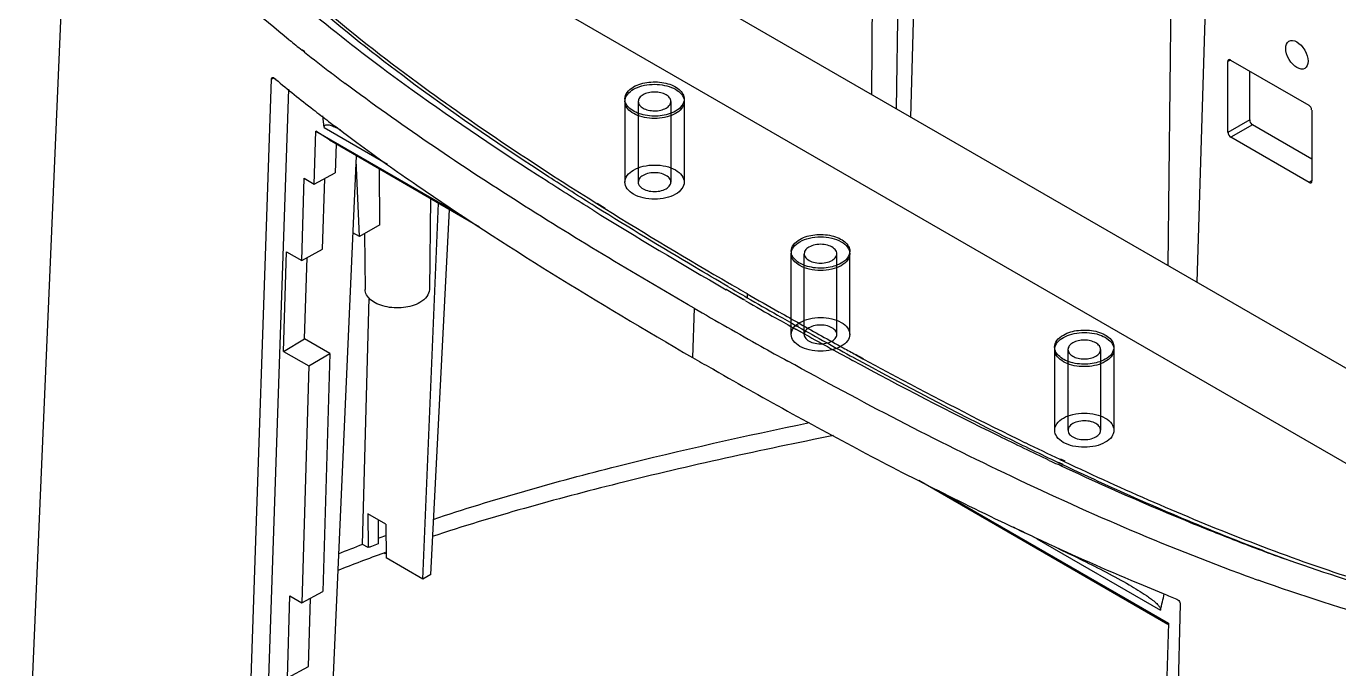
# Model space of a CAD drawing. Header units: millimetres. Extents: x 480 to 3134, y 272 to 1195.
# Drawn here: x 1160 to 1292.8, y 916.3 to 981.4 of the extents above; entities that cross this region are included whole.
import ezdxf

# ---------------------------------------------------------------- set-up
doc = ezdxf.new("R2010")
doc.units = ezdxf.units.MM

msp = doc.modelspace()

# ---------------------------------------------------------------- linework, layer by layer
at = {"color": 7, "linetype": 'Continuous'}
for p, q in [((1164.7, 1011.63), (1159.95, 900.68)), ((1276.07, 1010.29), (1275.47, 957.15)), ((1249.47, 972.16), (1250.49, 1008.78)), ((1248.02, 973), (1248.55, 1007.66)), ((1245.72, 1006.02), (1245.47, 974.47)), ((1190.68, 996.47), (1305.94, 929.93)), ((1306.51, 939.23), (1208.62, 995.74)), ((1279.34, 986.56), (1278.39, 955.46)), ((1188.09, 978.74), (1187.86, 978.93)), ((1188.15, 978.77), (1187.91, 978.95)), ((1281.81, 977.94), (1281.53, 977.78)), ((1281.55, 970.61), (1281.53, 977.78)), ((1281.81, 977.94), (1289.73, 973.37)), ((1184.76, 976), (1185, 976.14)), ((1185.01, 976.14), (1185.2, 975.99)), ((1185.01, 976.14), (1185.19, 975.98)), ((1283.75, 971.88), (1283.75, 976.83)), ((1181.12, 868.66), (1184.76, 976)), ((1186.49, 974.99), (1182.95, 871.72)), ((1220.53, 973.75), (1220.53, 965.59)), ((1221.88, 973.75), (1221.88, 965.59)), ((1225.18, 973.75), (1225.18, 965.59)), ((1226.53, 973.75), (1226.53, 965.59)), ((1190.11, 971.12), (1189.95, 972.29)), ((1290.02, 972.88), (1290.04, 965.71)), ((1190.11, 971.12), (1196.51, 967.42)), ((1283.75, 971.88), (1281.55, 970.61)), ((1284.03, 971.39), (1281.84, 970.12)), ((1290.03, 967.92), (1284.03, 971.39)), ((1189.09, 965.37), (1189.25, 970.75)), ((1189.25, 970.75), (1204.03, 962.22)), ((1190.62, 969.85), (1189.25, 970.75)), ((1190.62, 969.85), (1205.83, 961.06)), ((1289.76, 965.55), (1281.84, 970.12)), ((1190, 892.46), (1193.36, 968.26)), ((1191.3, 969.45), (1191.21, 966.51)), ((1193.66, 960.08), (1193.34, 967.81)), ((1195.72, 961.27), (1195.71, 966.91)), ((1187.82, 957.67), (1188.06, 965.97)), ((1188.06, 965.97), (1189.09, 965.37)), ((1189.09, 965.37), (1191.21, 966.51)), ((1189.94, 958.8), (1190.15, 965.94)), ((1290.04, 965.71), (1289.76, 965.55)), ((1200.07, 925.41), (1201.67, 963.46)), ((1200.84, 963.95), (1200.74, 954.72)), ((1217.66, 963.03), (1217.51, 963.13)), ((1217.66, 963.03), (1217.51, 963.13)), ((1217.67, 963.43), (1218.49, 962.92)), ((1217.71, 963.45), (1218.52, 962.94)), ((1200.9, 925.89), (1202.78, 962.82)), ((1193.66, 960.08), (1193.01, 960.45)), ((1195.72, 961.27), (1193.66, 960.08)), ((1194.18, 960.38), (1194.24, 954.72)), ((1185.99, 948.45), (1186.29, 958.54)), ((1186.29, 958.54), (1187.82, 957.67)), ((1187.82, 957.67), (1189.94, 958.8)), ((1188.12, 949.72), (1188.36, 957.96)), ((1237.36, 950.18), (1237.36, 958.34)), ((1238.67, 950.18), (1238.67, 958.34)), ((1241.97, 950.18), (1241.97, 958.34)), ((1243.28, 950.18), (1243.28, 958.34)), ((1193.99, 928.93), (1194.64, 953.89)), ((1232.73, 953.6), (1230.77, 954.71)), ((1232.54, 953.69), (1230.77, 954.71)), ((1232.9, 954.3), (1232.9, 953.89)), ((1227.52, 952.83), (1227.37, 947.84)), ((1238.07, 950.94), (1237.92, 951.02)), ((1238.14, 950.98), (1237.99, 951.06)), ((1185.99, 948.45), (1188.12, 949.72)), ((1190.67, 948.25), (1188.12, 949.72)), ((1238.49, 950.33), (1237.8, 950.72)), ((1238.49, 950.33), (1237.81, 950.72)), ((1185.99, 948.45), (1188.55, 946.98)), ((1264.01, 948.64), (1264.01, 940.48)), ((1265.36, 948.64), (1265.36, 940.48)), ((1268.66, 948.64), (1268.66, 940.48)), ((1270.01, 948.64), (1270.01, 940.48)), ((1188.55, 946.98), (1187.84, 923.03)), ((1188.55, 946.98), (1190.67, 948.25)), ((1190.67, 948.25), (1189.96, 924.17)), ((1243.87, 948.13), (1244.61, 947.72)), ((1243.9, 948.15), (1244.63, 947.74)), ((1229.21, 946.79), (1229.52, 946.61)), ((1229.23, 946.8), (1229.55, 946.63)), ((1264.77, 936.82), (1264.32, 937.03)), ((1264.79, 936.84), (1264.34, 937.04)), ((1264.84, 936.98), (1264.39, 937.19)), ((1264.87, 937), (1264.42, 937.2)), ((1264.53, 937.53), (1264.97, 937.32)), ((1264.59, 937.57), (1265.03, 937.37)), ((1250.27, 935.41), (1275.47, 920.86)), ((1252.27, 934.37), (1275.52, 920.94)), ((1194.53, 932.02), (1194.55, 928.6)), ((1196.34, 930.98), (1194.53, 932.02)), ((1195.56, 931.43), (1195.55, 928.98)), ((1196.34, 930.98), (1196.36, 927.56)), ((1194.55, 928.6), (1193.99, 928.93)), ((1262.22, 929.49), (1274.71, 922.28)), ((1196.27, 928.1), (1196.13, 928.05)), ((1196.35, 928.02), (1196.21, 927.97)), ((1200.07, 925.41), (1196.36, 927.56)), ((1200.9, 925.89), (1200.07, 925.41)), ((1186.39, 915.42), (1186.63, 923.72)), ((1186.63, 923.72), (1187.84, 923.03)), ((1187.84, 923.03), (1189.96, 924.17)), ((1188.51, 916.56), (1188.71, 923.5)), ((1276.71, 922.92), (1276.1, 898.46)), ((1275.52, 920.94), (1275.36, 915.57)), ((1186.39, 915.42), (1188.51, 916.56))]:
    msp.add_line(p, q, dxfattribs=at)
for centre, radius, start, end in [((1290.06, 1107.56), 164.28, 230.9573, 231.5304), ((1302.56, 1123.41), 184.47, 231.6473, 232.7192), ((1312.86, 1136.93), 201.47, 232.7162, 233.2142), ((1288.55, 1100.87), 162.11, 230.388, 232.1014), ((1303.56, 1119.97), 186.4, 232.0685, 232.6787), ((1312.8, 1132.1), 201.65, 232.6794, 233.3119), ((1321.28, 1143.46), 215.83, 233.309, 233.6616), ((1336.76, 1164.61), 242.04, 233.6763, 235.4449), ((1469.23, 1365.56), 474.33, 238.0872, 239.8684), ((1491.38, 1406.52), 521.59, 238.2956, 240.0236), ((1524.27, 1458.59), 582.77, 239.77941, 240.00144), ((1524.93, 1460.14), 584.08, 239.80063, 240.00128), ((1513.49, 1444.18), 565.26, 240.2167, 240.5797), ((1522.98, 1456.72), 580.16, 239.99883, 240.36961), ((1523.42, 1457.08), 581.04, 239.99901, 240.34908), ((1510.28, 1442.38), 565.34, 239.9893, 240.7765), ((1510.5, 1434.8), 554.92, 240.3706, 240.6195), ((1502.55, 1424.8), 543, 240.5806, 240.8192), ((1511.61, 1436.35), 557.18, 240.35, 240.5801), ((1492.27, 1401.89), 517.66, 240.5901, 241.2997), ((1496.25, 1409.44), 525.84, 240.6168, 241.1619), ((1484.32, 1392), 505.47, 240.8999, 241.5552), ((1492.67, 1410.94), 529.31, 240.7791, 241.118), ((1484.31, 1387.8), 501.12, 241.1651, 241.3275), ((1526.17, 1465.37), 597.59, 239.99996, 240.20318), ((1415.24, 1254.51), 350.98, 243.9336, 244.5696), ((1406.58, 1240.6), 335.25, 244.7306, 244.8913), ((1251.26, 779.08), 160.42, 110.033, 110.3286), ((1410.43, 1242.92), 346.66, 244.2476, 244.6923), ((1243.88, 798.53), 139.61, 110.9381, 112.0301), ((1247.38, 790.21), 148.13, 110.7573, 110.8941), ((1248.51, 787.22), 151.33, 110.4877, 110.7569), ((1392.04, 1208.67), 307.85, 245.0562, 246.9937), ((1358.76, 1127.78), 212.68, 249.034, 250.5268), ((1248.96, 780.87), 156.37, 109.7447, 111.574), ((1375.76, 1170.86), 266.68, 247.0404, 247.801), ((1357.09, 1127.61), 214.9, 250.1762, 250.2915), ((702.48, 1060.64), 588.72, 346.4071, 346.57249), ((1371.91, 1161.47), 256.53, 247.804, 248.1377)]:
    msp.add_arc(centre, radius, start, end, dxfattribs=at)
msp.add_ellipse((1288.52, 978.47), major_axis=(-0.8, 1.38), ratio=0.575338, dxfattribs=at)
for centre, start_param, end_param in [((1281.81, 977.62), 5.496063, 7.066859), ((1289.73, 973.05), -2.357919, -0.787123), ((1281.84, 970.45), 0.783674, 2.35447), ((1289.76, 965.87), -3.928715, -2.357919)]:
    msp.add_ellipse(centre, major_axis=(-0.201, 0.346), ratio=0.575338, start_param=start_param, end_param=end_param, dxfattribs=at)
for points, knots in [([(1186.57, 979.96), (1183.74, 982.26), (1178.37, 986.93), (1172.38, 993.34), (1168.55, 998.78), (1166.34, 1002.93), (1164.91, 1007.22), (1164.63, 1010.18), (1164.7, 1011.63)], [0, 0, 0, 0, 0.276045, 0.536895, 0.660169, 0.777981, 0.890626, 1, 1, 1, 1]), ([(1172.29, 1009.3), (1172.29, 1007.83), (1172.78, 1004.77), (1174.67, 1000.36), (1177.45, 996.02), (1180.95, 991.77), (1185.02, 987.6), (1191.13, 982.06), (1196.1, 978.18), (1199.54, 975.66)], [0, 0, 0, 0, 0.098855, 0.205391, 0.320954, 0.444891, 0.57593, 0.712807, 1, 1, 1, 1]), ([(1199.32, 975.41), (1195.91, 977.93), (1190.98, 981.79), (1184.91, 987.3), (1180.87, 991.45), (1177.4, 995.68), (1174.64, 1000), (1172.78, 1004.39), (1172.29, 1007.43), (1172.29, 1008.89)], [0, 0, 0, 0, 0.287173, 0.424025, 0.555035, 0.678946, 0.794502, 0.901068, 1, 1, 1, 1]), ([(1198.99, 974.9), (1198.01, 975.61), (1194.15, 978.43), (1190.4, 981.39), (1187.69, 983.69)], [0, 0, 0, 0, 0.254721, 1, 1, 1, 1]), ([(1184.76, 976), (1184.76, 976.02), (1184.77, 976.09), (1184.8, 976.16), (1184.84, 976.18)], [0, 0, 0, 0, 0.309622, 1, 1, 1, 1]), ([(1184.89, 976.19), (1184.9, 976.19), (1184.94, 976.19), (1184.98, 976.16), (1185.01, 976.14)], [0, 0, 0, 0, 0.217068, 1, 1, 1, 1]), ([(1227.52, 952.83), (1221.35, 956.39), (1209.35, 963.6), (1197.73, 971.45), (1192.22, 975.57)], [0, 0, 0, 0, 0.508245, 1, 1, 1, 1]), ([(1217.27, 962.77), (1215.69, 963.75), (1209.5, 967.64), (1203.42, 971.71), (1198.99, 974.9)], [0, 0, 0, 0, 0.254076, 1, 1, 1, 1]), ([(1217.51, 963.13), (1215.93, 964.12), (1209.76, 968.05), (1203.71, 972.17), (1199.32, 975.41)], [0, 0, 0, 0, 0.254786, 1, 1, 1, 1]), ([(1199.54, 975.66), (1200.98, 974.6), (1206.9, 970.35), (1213.01, 966.36), (1217.67, 963.43)], [0, 0, 0, 0, 0.244863, 1, 1, 1, 1]), ([(1225.65, 972.53), (1225.38, 972.37), (1224.77, 972.14), (1223.78, 971.99), (1222.76, 972.04), (1221.83, 972.28), (1221.08, 972.69), (1220.59, 973.24), (1220.47, 973.93), (1220.8, 974.56), (1221.18, 974.85), (1221.4, 974.98)], [0, 0, 0, 0, 0.122057, 0.258162, 0.394967, 0.526165, 0.637869, 0.731906, 0.81169, 0.897275, 1, 1, 1, 1]), ([(1220.53, 974), (1220.53, 974.23), (1220.73, 974.75), (1221.16, 975.08), (1221.4, 975.22)], [0, 0, 0, 0, 0.449171, 1, 1, 1, 1]), ([(1221.4, 975.22), (1221.87, 975.49), (1222.98, 975.79), (1224.38, 975.72), (1225.41, 975.38), (1226.01, 975.01), (1226.42, 974.54), (1226.53, 974.17), (1226.53, 974)], [0, 0, 0, 0, 0.269887, 0.561312, 0.695453, 0.813137, 0.912853, 1, 1, 1, 1]), ([(1221.4, 974.98), (1221.67, 975.13), (1222.28, 975.37), (1223.27, 975.51), (1224.29, 975.46), (1225.22, 975.22), (1225.97, 974.81), (1226.47, 974.26), (1226.58, 973.58), (1226.26, 972.95), (1225.87, 972.66), (1225.65, 972.53)], [0, 0, 0, 0, 0.122057, 0.258162, 0.394967, 0.526165, 0.637869, 0.731906, 0.81169, 0.897275, 1, 1, 1, 1]), ([(1225.65, 972.77), (1225.18, 972.5), (1224.07, 972.2), (1222.67, 972.27), (1221.64, 972.62), (1221.04, 972.99), (1220.63, 973.45), (1220.53, 973.82), (1220.53, 974)], [0, 0, 0, 0, 0.269887, 0.561312, 0.695453, 0.813137, 0.912853, 1, 1, 1, 1]), ([(1222.36, 974.43), (1222.22, 974.35), (1221.99, 974.16), (1221.83, 973.75), (1221.99, 973.33), (1222.38, 973.04), (1222.91, 972.84), (1223.52, 972.78), (1224.14, 972.84), (1224.53, 972.98), (1224.69, 973.08)], [0, 0, 0, 0, 0.115285, 0.208669, 0.301443, 0.41511, 0.552909, 0.705552, 0.859813, 1, 1, 1, 1]), ([(1224.69, 973.08), (1224.83, 973.16), (1225.07, 973.34), (1225.23, 973.76), (1225.06, 974.17), (1224.68, 974.47), (1224.15, 974.66), (1223.53, 974.73), (1222.91, 974.66), (1222.53, 974.52), (1222.36, 974.43)], [0, 0, 0, 0, 0.115285, 0.208669, 0.301443, 0.41511, 0.552909, 0.705552, 0.859813, 1, 1, 1, 1]), ([(1226.53, 974), (1226.53, 973.76), (1226.32, 973.24), (1225.9, 972.92), (1225.65, 972.77)], [0, 0, 0, 0, 0.449171, 1, 1, 1, 1]), ([(1190.11, 971.12), (1190.11, 971.17), (1190.1, 971.26), (1190.2, 971.39), (1190.39, 971.41), (1190.6, 971.37), (1190.82, 971.31), (1191.04, 971.23), (1191.35, 971.09), (1191.58, 970.98), (1191.73, 970.9)], [0, 0, 0, 0, 0.080857, 0.136412, 0.237984, 0.350367, 0.47109, 0.597681, 0.728619, 1, 1, 1, 1]), ([(1283.75, 971.88), (1283.75, 971.83), (1283.78, 971.64), (1283.91, 971.46), (1284.03, 971.39)], [0, 0, 0, 0, 0.240499, 1, 1, 1, 1]), ([(1221.4, 966.81), (1221.71, 966.99), (1222.41, 967.24), (1223.53, 967.36), (1224.65, 967.24), (1225.61, 966.89), (1226.32, 966.34), (1226.62, 965.59), (1226.32, 964.83), (1225.9, 964.51), (1225.65, 964.36)], [0, 0, 0, 0, 0.138747, 0.292446, 0.446145, 0.584893, 0.699203, 0.792447, 0.88569, 1, 1, 1, 1]), ([(1225.65, 964.36), (1225.35, 964.19), (1224.65, 963.93), (1223.53, 963.81), (1222.4, 963.93), (1221.44, 964.29), (1220.73, 964.83), (1220.43, 965.59), (1220.73, 966.34), (1221.16, 966.67), (1221.4, 966.81)], [0, 0, 0, 0, 0.138747, 0.292446, 0.446145, 0.584893, 0.699203, 0.792447, 0.88569, 1, 1, 1, 1]), ([(1222.36, 966.26), (1222.21, 966.17), (1221.94, 965.97), (1221.82, 965.45), (1222.14, 965.01), (1222.67, 964.74), (1223.35, 964.61), (1224.05, 964.65), (1224.5, 964.8), (1224.69, 964.91)], [0, 0, 0, 0, 0.128556, 0.232561, 0.34594, 0.491218, 0.662554, 0.839737, 1, 1, 1, 1]), ([(1224.69, 964.91), (1224.85, 965), (1225.11, 965.21), (1225.23, 965.72), (1224.91, 966.16), (1224.38, 966.43), (1223.7, 966.56), (1223, 966.52), (1222.55, 966.37), (1222.36, 966.26)], [0, 0, 0, 0, 0.128556, 0.232561, 0.34594, 0.491218, 0.662554, 0.839737, 1, 1, 1, 1]), ([(1199.48, 965.27), (1203.94, 962.2), (1213.15, 956.23), (1222.57, 950.62), (1227.37, 947.84)], [0, 0, 0, 0, 0.494316, 1, 1, 1, 1]), ([(1230.94, 955.02), (1229.82, 955.68), (1225.36, 958.3), (1220.94, 960.98), (1217.66, 963.03)], [0, 0, 0, 0, 0.252074, 1, 1, 1, 1]), ([(1238.23, 959.79), (1238.69, 960.06), (1239.78, 960.35), (1241.16, 960.28), (1242.18, 959.95), (1242.77, 959.58), (1243.18, 959.13), (1243.28, 958.76), (1243.28, 958.59)], [0, 0, 0, 0, 0.269887, 0.561312, 0.695453, 0.813137, 0.912853, 1, 1, 1, 1]), ([(1237.36, 958.59), (1237.36, 958.82), (1237.56, 959.33), (1237.98, 959.65), (1238.23, 959.79)], [0, 0, 0, 0, 0.449171, 1, 1, 1, 1]), ([(1242.41, 957.13), (1242.11, 956.96), (1241.42, 956.71), (1240.32, 956.59), (1239.21, 956.71), (1238.26, 957.06), (1237.56, 957.6), (1237.27, 958.34), (1237.56, 959.09), (1237.98, 959.41), (1238.23, 959.55)], [0, 0, 0, 0, 0.138747, 0.292446, 0.446145, 0.584893, 0.699203, 0.792447, 0.88569, 1, 1, 1, 1]), ([(1238.23, 959.55), (1238.52, 959.72), (1239.22, 959.97), (1240.32, 960.09), (1241.43, 959.97), (1242.38, 959.62), (1243.08, 959.09), (1243.37, 958.34), (1243.08, 957.6), (1242.66, 957.27), (1242.41, 957.13)], [0, 0, 0, 0, 0.138747, 0.292446, 0.446145, 0.584893, 0.699203, 0.792447, 0.88569, 1, 1, 1, 1]), ([(1239.15, 959.01), (1239, 958.93), (1238.73, 958.72), (1238.62, 958.21), (1238.93, 957.77), (1239.47, 957.49), (1240.14, 957.36), (1240.85, 957.41), (1241.3, 957.56), (1241.49, 957.67)], [0, 0, 0, 0, 0.128556, 0.232561, 0.34594, 0.491218, 0.662554, 0.839737, 1, 1, 1, 1]), ([(1241.49, 957.67), (1241.64, 957.76), (1241.91, 957.96), (1242.02, 958.47), (1241.71, 958.91), (1241.17, 959.19), (1240.5, 959.32), (1239.79, 959.27), (1239.34, 959.12), (1239.15, 959.01)], [0, 0, 0, 0, 0.128556, 0.232561, 0.34594, 0.491218, 0.662554, 0.839737, 1, 1, 1, 1]), ([(1242.41, 957.38), (1241.95, 957.11), (1240.86, 956.82), (1239.48, 956.89), (1238.46, 957.23), (1237.87, 957.59), (1237.46, 958.05), (1237.36, 958.41), (1237.36, 958.59)], [0, 0, 0, 0, 0.269887, 0.561312, 0.695453, 0.813137, 0.912853, 1, 1, 1, 1]), ([(1243.28, 958.59), (1243.28, 958.36), (1243.08, 957.84), (1242.66, 957.52), (1242.41, 957.38)], [0, 0, 0, 0, 0.449171, 1, 1, 1, 1]), ([(1199.79, 953.41), (1199.29, 953.12), (1198.09, 952.79), (1196.57, 952.87), (1195.46, 953.24), (1194.8, 953.63), (1194.36, 954.13), (1194.24, 954.54), (1194.24, 954.72)], [0, 0, 0, 0, 0.26961, 0.560835, 0.695038, 0.812867, 0.912792, 1, 1, 1, 1]), ([(1200.74, 954.72), (1200.74, 954.47), (1200.51, 953.91), (1200.05, 953.56), (1199.79, 953.41)], [0, 0, 0, 0, 0.449381, 1, 1, 1, 1]), ([(1242.41, 948.97), (1242.11, 948.8), (1241.42, 948.55), (1240.32, 948.43), (1239.21, 948.55), (1238.26, 948.89), (1237.56, 949.43), (1237.27, 950.18), (1237.56, 950.92), (1237.98, 951.24), (1238.23, 951.38)], [0, 0, 0, 0, 0.138747, 0.292446, 0.446145, 0.584893, 0.699203, 0.792447, 0.88569, 1, 1, 1, 1]), ([(1238.23, 951.38), (1238.52, 951.55), (1239.22, 951.81), (1240.32, 951.93), (1241.43, 951.81), (1242.38, 951.46), (1243.08, 950.92), (1243.37, 950.18), (1243.08, 949.43), (1242.66, 949.11), (1242.41, 948.97)], [0, 0, 0, 0, 0.138747, 0.292446, 0.446145, 0.584893, 0.699203, 0.792447, 0.88569, 1, 1, 1, 1]), ([(1241.49, 949.5), (1241.64, 949.59), (1241.91, 949.8), (1242.02, 950.31), (1241.71, 950.75), (1241.17, 951.02), (1240.5, 951.15), (1239.79, 951.11), (1239.34, 950.96), (1239.15, 950.85)], [0, 0, 0, 0, 0.128556, 0.232561, 0.34594, 0.491218, 0.662554, 0.839737, 1, 1, 1, 1]), ([(1239.15, 950.85), (1239, 950.76), (1238.73, 950.55), (1238.62, 950.04), (1238.93, 949.6), (1239.47, 949.33), (1240.14, 949.2), (1240.85, 949.24), (1241.3, 949.39), (1241.49, 949.5)], [0, 0, 0, 0, 0.128556, 0.232561, 0.34594, 0.491218, 0.662554, 0.839737, 1, 1, 1, 1]), ([(1269.13, 947.42), (1268.87, 947.27), (1268.26, 947.03), (1267.27, 946.89), (1266.25, 946.93), (1265.32, 947.17), (1264.57, 947.58), (1264.07, 948.14), (1263.96, 948.82), (1264.28, 949.45), (1264.67, 949.74), (1264.89, 949.87)], [0, 0, 0, 0, 0.122057, 0.258162, 0.394967, 0.526165, 0.637869, 0.731906, 0.81169, 0.897275, 1, 1, 1, 1]), ([(1264.01, 948.89), (1264.01, 949.12), (1264.22, 949.64), (1264.64, 949.97), (1264.89, 950.11)], [0, 0, 0, 0, 0.449171, 1, 1, 1, 1]), ([(1264.89, 950.11), (1265.36, 950.38), (1266.47, 950.68), (1267.87, 950.61), (1268.9, 950.27), (1269.5, 949.9), (1269.91, 949.44), (1270.01, 949.06), (1270.01, 948.89)], [0, 0, 0, 0, 0.269887, 0.561312, 0.695453, 0.813137, 0.912853, 1, 1, 1, 1]), ([(1264.89, 949.87), (1265.16, 950.02), (1265.77, 950.26), (1266.76, 950.4), (1267.78, 950.35), (1268.71, 950.12), (1269.46, 949.71), (1269.95, 949.15), (1270.07, 948.47), (1269.74, 947.84), (1269.36, 947.55), (1269.13, 947.42)], [0, 0, 0, 0, 0.122057, 0.258162, 0.394967, 0.526165, 0.637869, 0.731906, 0.81169, 0.897275, 1, 1, 1, 1]), ([(1268.18, 947.97), (1268.32, 948.05), (1268.55, 948.23), (1268.71, 948.65), (1268.55, 949.06), (1268.16, 949.36), (1267.63, 949.55), (1267.02, 949.62), (1266.4, 949.56), (1266.01, 949.42), (1265.85, 949.32)], [0, 0, 0, 0, 0.115285, 0.208669, 0.301443, 0.41511, 0.552909, 0.705552, 0.859813, 1, 1, 1, 1]), ([(1269.13, 947.67), (1268.67, 947.4), (1267.56, 947.1), (1266.16, 947.17), (1265.13, 947.51), (1264.53, 947.88), (1264.12, 948.34), (1264.01, 948.72), (1264.01, 948.89)], [0, 0, 0, 0, 0.269887, 0.561312, 0.695453, 0.813137, 0.912853, 1, 1, 1, 1]), ([(1265.85, 949.32), (1265.71, 949.24), (1265.47, 949.06), (1265.31, 948.64), (1265.48, 948.23), (1265.86, 947.93), (1266.39, 947.74), (1267.01, 947.67), (1267.62, 947.73), (1268.01, 947.87), (1268.18, 947.97)], [0, 0, 0, 0, 0.115285, 0.208669, 0.301443, 0.41511, 0.552909, 0.705552, 0.859813, 1, 1, 1, 1]), ([(1270.01, 948.89), (1270.01, 948.66), (1269.81, 948.13), (1269.38, 947.81), (1269.13, 947.67)], [0, 0, 0, 0, 0.449171, 1, 1, 1, 1]), ([(1284.21, 925.44), (1275.86, 928.45), (1259.87, 935.34), (1244.45, 943.36), (1237.01, 947.47)], [0, 0, 0, 0, 0.510758, 1, 1, 1, 1]), ([(1263.47, 937.43), (1261.77, 938.23), (1255.06, 941.46), (1248.45, 944.9), (1243.55, 947.55)], [0, 0, 0, 0, 0.252554, 1, 1, 1, 1]), ([(1264.39, 937.19), (1262.62, 938.03), (1255.64, 941.43), (1248.77, 945.04), (1243.68, 947.82)], [0, 0, 0, 0, 0.252276, 1, 1, 1, 1]), ([(1244.61, 947.72), (1245.95, 946.99), (1251.37, 944.07), (1256.86, 941.26), (1261.02, 939.22)], [0, 0, 0, 0, 0.248314, 1, 1, 1, 1]), ([(1229.52, 946.61), (1234.79, 943.59), (1245.56, 937.65), (1256.57, 932.16), (1262.22, 929.53)], [0, 0, 0, 0, 0.494028, 1, 1, 1, 1]), ([(1269.13, 939.26), (1268.83, 939.08), (1268.13, 938.83), (1267.01, 938.71), (1265.89, 938.83), (1264.92, 939.18), (1264.22, 939.72), (1263.92, 940.48), (1264.22, 941.23), (1264.64, 941.56), (1264.89, 941.7)], [0, 0, 0, 0, 0.138747, 0.292446, 0.446145, 0.584893, 0.699203, 0.792447, 0.88569, 1, 1, 1, 1]), ([(1264.89, 941.7), (1265.19, 941.88), (1265.89, 942.13), (1267.01, 942.25), (1268.13, 942.13), (1269.1, 941.78), (1269.81, 941.23), (1270.1, 940.48), (1269.81, 939.72), (1269.38, 939.4), (1269.13, 939.26)], [0, 0, 0, 0, 0.138747, 0.292446, 0.446145, 0.584893, 0.699203, 0.792447, 0.88569, 1, 1, 1, 1]), ([(1382.82, 942.12), (1380.47, 939.46), (1375.32, 934.19), (1366.18, 927.05), (1354.94, 921.05), (1341.53, 917.17), (1326.82, 916.13), (1312.06, 917.63), (1297.97, 920.84), (1288.98, 923.74), (1284.62, 925.3)], [0, 0, 0, 0, 0.09959, 0.206397, 0.324063, 0.455096, 0.59517, 0.735077, 0.870118, 1, 1, 1, 1]), ([(1201.11, 931.46), (1207.26, 933.51), (1219.9, 937.06), (1232.71, 939.92), (1239.21, 941.25)], [0, 0, 0, 0, 0.493777, 1, 1, 1, 1]), ([(1265.85, 941.15), (1265.69, 941.07), (1265.43, 940.86), (1265.31, 940.35), (1265.62, 939.91), (1266.16, 939.63), (1266.83, 939.5), (1267.54, 939.55), (1267.99, 939.7), (1268.18, 939.81)], [0, 0, 0, 0, 0.128556, 0.232561, 0.34594, 0.491218, 0.662554, 0.839737, 1, 1, 1, 1]), ([(1268.18, 939.81), (1268.33, 939.89), (1268.6, 940.1), (1268.72, 940.61), (1268.4, 941.05), (1267.87, 941.33), (1267.19, 941.46), (1266.49, 941.41), (1266.04, 941.26), (1265.85, 941.15)], [0, 0, 0, 0, 0.128556, 0.232561, 0.34594, 0.491218, 0.662554, 0.839737, 1, 1, 1, 1]), ([(1241.65, 939.94), (1234.34, 938.48), (1220.69, 935.5), (1207.21, 931.76), (1201.02, 929.72)], [0, 0, 0, 0, 0.533436, 1, 1, 1, 1]), ([(1282.66, 929.18), (1281.12, 929.77), (1275.09, 932.15), (1269.15, 934.77), (1264.77, 936.82)], [0, 0, 0, 0, 0.252907, 1, 1, 1, 1]), ([(1287.55, 927.37), (1285.6, 928.09), (1277.92, 931.02), (1270.39, 934.34), (1264.84, 936.98)], [0, 0, 0, 0, 0.252942, 1, 1, 1, 1]), ([(1264.97, 937.32), (1270.97, 934.48), (1283.29, 929.08), (1296.06, 924.74), (1302.64, 923.01)], [0, 0, 0, 0, 0.493926, 1, 1, 1, 1]), ([(1262.24, 929.53), (1263.79, 928.8), (1266.93, 927.3), (1270.03, 925.71), (1271.56, 924.83)], [0, 0, 0, 0, 0.492212, 1, 1, 1, 1]), ([(1302.63, 922.75), (1301.37, 923.07), (1296.39, 924.4), (1291.48, 925.98), (1287.85, 927.27)], [0, 0, 0, 0, 0.25254, 1, 1, 1, 1]), ([(1271.56, 924.83), (1271.86, 924.66), (1272.44, 924.31), (1273.16, 923.85), (1273.72, 923.45), (1274.14, 923.12), (1274.47, 922.81), (1274.68, 922.53), (1274.73, 922.35), (1274.71, 922.28)], [0, 0, 0, 0, 0.243656, 0.491338, 0.617345, 0.745447, 0.876315, 0.942324, 1, 1, 1, 1]), ([(1276.38, 923.38), (1276.52, 923.33), (1276.67, 923.16), (1276.71, 922.97), (1276.71, 922.92)], [0, 0, 0, 0, 0.760983, 1, 1, 1, 1])]:
    msp.add_open_spline(points, degree=3, knots=knots, dxfattribs=at)
msp.add_open_spline([(1184.84, 976.18), (1184.85, 976.19), (1184.87, 976.19), (1184.89, 976.19)], degree=3, dxfattribs=at)

doc.saveas('drawing.dxf')
